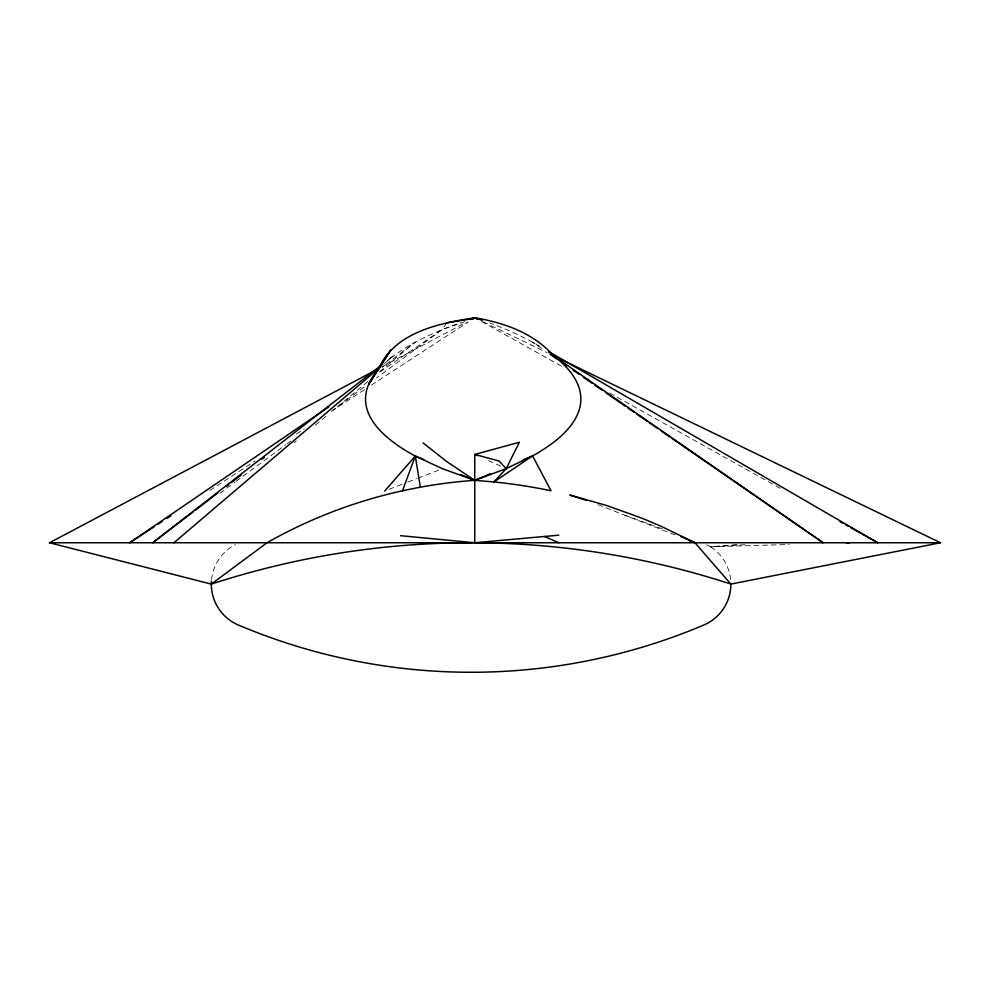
<?xml version="1.0" encoding="UTF-8"?>
<svg xmlns="http://www.w3.org/2000/svg" width="990" height="990" viewBox="0 0 990 990"><rect width="100%" height="100%" fill="white"/><g stroke="black" fill="none" stroke-linecap="round" stroke-linejoin="round"><path stroke-width="0.74" stroke-dasharray="4.95 3.71" d="M446.589 322.851L442.431 329.373L376.522 377.908M384.368 363.54C406.147 344.198 433.434 332.293 460.696 322.802M294.005 442.889L296.381 440.909M315.414 425.094L328.494 414.216M333.246 410.256L335.622 408.276M367.736 381.583L336.81 407.286L366.572 385.234M379.628 371.696L415.293 342.033L382.165 367.352M387.684 360.261L393.772 355.534A429.066 121.98 0 0 0 387.511 360.509M219.854 493.305L234.766 482.316M236.016 481.4L285.751 444.77M287.001 443.854L290.726 441.107M379.863 372.042L442.431 329.373L464.916 321.651M209.769 490.508L255.012 461.006M296.369 434.041L304.128 428.979M331.279 411.283L364.877 389.379M371.349 385.16L468.295 321.948M382.066 366.783L466.575 322.072M389.082 489.295L402.051 484.296M407.818 482.068L416.481 478.727M417.916 478.182L439.548 469.829M706.712 544.785L710.634 546.814L737.847 544.463M730.657 579.695A44.476 44.476 0 0 0 710.634 546.814L748.415 544.512M710.634 546.814L789.29 544.512M624.925 515.245L662.434 528.932M597.923 504.64L676.38 535.466M488.429 460.598L500.742 466.142M483.095 321.775L547.049 352.663M481.499 321.502L563.718 367.414M609.555 392.993L782.088 489.332M541.456 348.307L532.571 342.181L539.241 346.055A438.521 124.666 0 0 0 489.654 322.938M211.526 579.695A44.476 44.476 0 0 1 235.373 544.587"/><path stroke-width="1.49" d="M379.343 368.231L49.5 542.755L211.315 584.112L266.991 542.755A479.729 466.637 0 0 1 402.497 490.768L415.293 456.056A429.066 121.98 0 0 1 378.168 369.666C394.49 332.133 438.521 323.445 474.755 317.74C503.935 322.666 533.363 332.887 553.472 355.682L823.148 542.755L672.16 438.533M402.497 490.768L420.391 487.154A479.729 466.637 0 0 1 474.755 480.348L493.948 481.944L506.212 468.617L519.329 442.282L474.755 454.422L474.755 542.755A837.441 837.441 0 0 1 730.88 584.088L940.5 542.755L558.174 358.046M384.751 490.966L415.293 456.056L423.794 459.533M173.906 542.755L380.841 366.548M382.808 364.035L152.708 542.755L193.199 511.805M195.649 509.924L217.738 493.045M226.326 486.474L228.777 484.605M231.239 482.724L241.053 475.225M261.917 459.273L264.367 457.405M328.791 406.89L129.628 542.755L154.18 526.742M524.118 459.484L532.571 455.907L493.948 481.944A533.363 517.089 0 0 1 551.009 490.755L532.571 455.907A438.521 124.666 0 0 0 549.066 352.452M158.066 524.217L161.939 521.693M167.112 518.314L170.985 515.79M472.032 319.176L474.755 317.74A438.521 124.666 0 0 1 482.328 320.314M420.391 487.154L415.293 456.056L442.431 468.716L474.755 480.348L506.212 468.617L532.571 455.907M460.598 474.569L474.755 480.348L490.273 473.789M470.535 319.263L474.755 317.74L477.539 319.077M471.945 319.238L474.755 317.74L477.452 319.25M446.589 322.851L474.755 318.273M558.806 535.182L474.755 542.755L400.579 535.689M846.351 542.854L849.432 542.755M49.5 542.755L940.5 542.755M586.587 500.396L569.77 495.025L606.759 505.506L642.857 518.55L660.528 526.012L694.968 542.755L730.88 584.112A44.476 44.476 0 0 1 702.789 625.457A596.859 596.859 0 0 1 239.394 625.457A44.476 44.476 0 0 1 211.415 581.167M689.25 540.515L694.968 542.755L680.922 536.481M544.488 536.469L558.806 542.755M477.489 455.66L474.755 454.422L499.096 461.043L506.212 468.617M840.052 521.693L842.75 523.19M845.448 524.7L848.145 526.197M850.843 527.707L877.796 542.755L548.571 351.475M474.755 480.348L446.589 461.464L423.064 442.877M550.341 354.445L556.689 358.825M561.763 362.328L566.837 365.83M573.185 370.211L579.521 374.591M583.333 377.215L592.218 383.353M594.755 385.098L602.365 390.357M606.177 392.981L625.21 406.123M627.747 407.868L634.083 412.248M636.632 414.006L646.779 421.01M649.316 422.767L656.927 428.014M660.738 430.65L669.611 436.776M211.315 584.112A836.785 836.785 0 0 1 471.092 542.755M382.907 362.031L368.701 384.244L391.038 349.643L382.907 362.031"/></g></svg>
